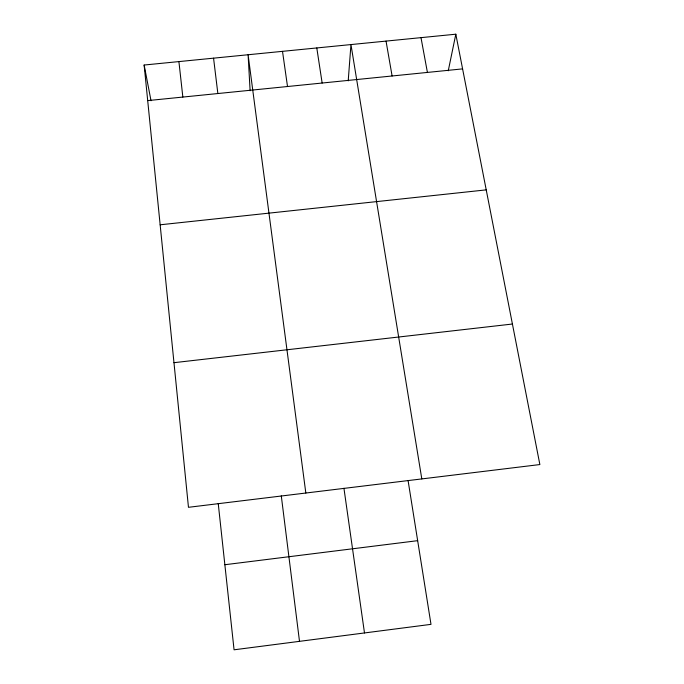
<?xml version="1.0" encoding="UTF-8"?>
<svg xmlns="http://www.w3.org/2000/svg" width="684" height="684" viewBox="0 0 684 684"><rect width="100%" height="100%" fill="white"/><g stroke="black" fill="none" stroke-linecap="round" stroke-linejoin="round"><path stroke-width="1.03" d="M348.207 80.874L350.96 44.571L421.806 478.92M448.259 70.794L455.818 34.2L144.136 65.031L188.468 507.306L539.864 464.556L455.818 34.2M224.865 564.727L417.659 540.668M173.967 362.682L512.419 324.028M160.15 224.797L486.221 189.87M147.701 100.608L462.598 68.879M144.136 65.031L151.027 100.745M420.993 37.646L427.414 72.427M386.041 41.1L392.103 75.984M408.066 480.467L430.997 624.355L234.065 649.8L218.239 503.561M316.795 47.948L322.147 83.029M282.509 51.343L287.511 86.517M343.941 488.273L364.486 632.948M305.833 493.027L248.095 54.746L250.113 90.758M281.295 495.891L299.498 641.344M213.562 58.166L217.854 93.537M178.909 61.594L182.842 97.068"/></g></svg>
